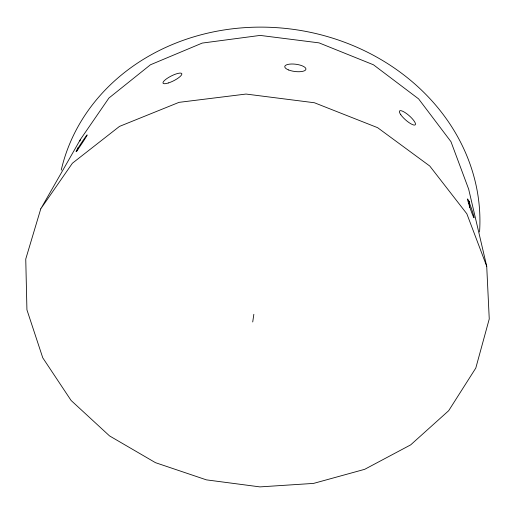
<?xml version="1.0" encoding="UTF-8"?>
<svg xmlns="http://www.w3.org/2000/svg" width="515" height="515" viewBox="0 0 515 515"><rect width="100%" height="100%" fill="white"/><g stroke="black" fill="none" stroke-linecap="round" stroke-linejoin="round"><path stroke-width="0.77" d="M252.723 321.978L253.844 314.298M40.762 208.858L25.75 259.045L26.928 309.811L42.777 357.835L71.134 400.509L109.541 435.909L155.472 462.67L206.431 479.864L259.953 486.894L313.558 483.405L364.691 469.32L410.674 444.87L448.674 410.706L475.796 368.064L489.25 318.952L486.72 266.261L468.663 189.147L450.966 141.677L418.598 98.88L373.446 64.787L319.03 42.867L260.152 35.413L202.228 43.08L150.412 64.8L108.897 98.069L80.417 139.468L40.762 208.858L72.396 163.229L119.493 126.4L179.008 102.356L246.054 94.052L314.427 102.755L377.592 127.662L429.774 166.042L466.848 213.796L486.72 266.261M76.626 151.68L77.81 147.863M79.941 141.001L80.417 139.468M469.339 201.165L469.693 207.584M61.221 170.143A211.961 186.295 8.3 0 1 295.79 29.709A211.961 186.295 8.3 0 1 479.562 231.93M468.669 203.592A9.991 0.554 71.1 0 0 474.025 217.819A9.991 0.554 71.1 0 0 469.712 203.676A9.991 0.554 71.1 0 0 468.669 203.592M400.799 114.736A10.467 2.775 41.4 0 0 414.73 125.068A10.467 2.775 41.4 0 0 406.85 113.802A10.467 2.775 41.4 0 0 400.799 114.736M288.645 69.976A10.661 3.656 7.2 0 0 305.801 69.634A10.661 3.656 7.2 0 0 291.625 64.008A10.661 3.656 7.2 0 0 288.645 69.976M168.572 82.915A10.493 2.672 -26.9 0 0 181.814 73.729A10.493 2.672 -26.9 0 0 166.886 78.576A10.493 2.672 -26.9 0 0 168.572 82.915M78.164 148.996A10.03 0.373 -56.5 0 0 87.106 135.123A10.03 0.373 -56.5 0 0 79.606 145.668A10.03 0.373 -56.5 0 0 78.164 148.996"/></g></svg>
